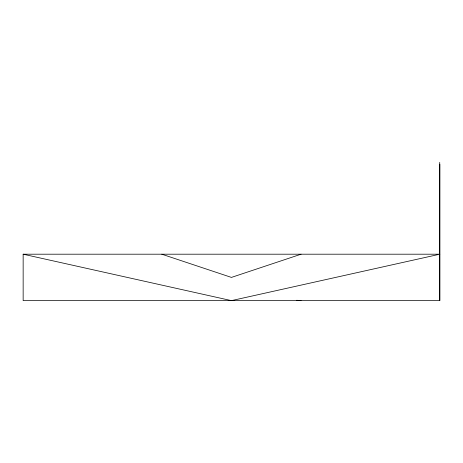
<?xml version="1.0" encoding="UTF-8"?>
<svg xmlns="http://www.w3.org/2000/svg" width="463" height="463" viewBox="0 0 463 463"><rect width="100%" height="100%" fill="white"/><g stroke="black" fill="none" stroke-linecap="round" stroke-linejoin="round"><path stroke-width="0.69" d="M301.077 254.199L231.431 277.412L161.79 254.199M439.85 164.238L439.85 300.626L23.15 300.626L23.15 254.199L231.431 300.626L232.843 300.313M231.431 300.626L439.85 254.199L23.15 254.199M296.771 300.267L301.077 300.626M439.717 162.374L439.717 300.626"/></g></svg>
